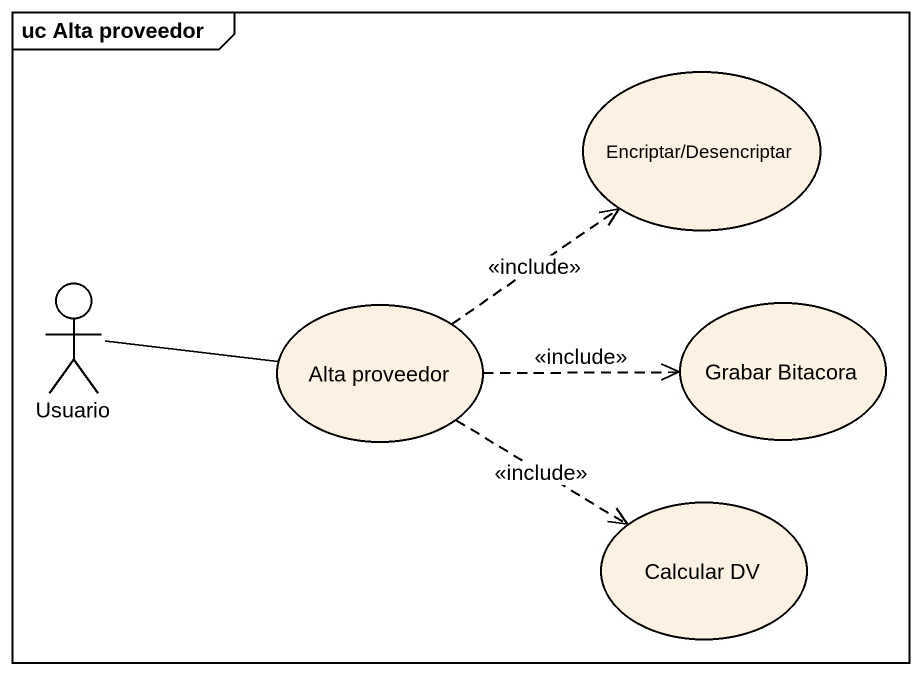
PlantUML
@startuml
mainframe uc Alta proveedor
usecase "Encriptar/Desencriptar" as Encriptar_Desencriptar
actor Usuario
usecase "Alta proveedor" as Alta_proveedor
usecase "Grabar Bitacora" as Grabar_Bitacora
usecase "Calcular DV" as Calcular_DV
Usuario -right- Alta_proveedor
Alta_proveedor .up.> Encriptar_Desencriptar : <<include>>
Alta_proveedor .right.> Grabar_Bitacora : <<include>>
Alta_proveedor ..> Calcular_DV : <<include>>
@enduml
